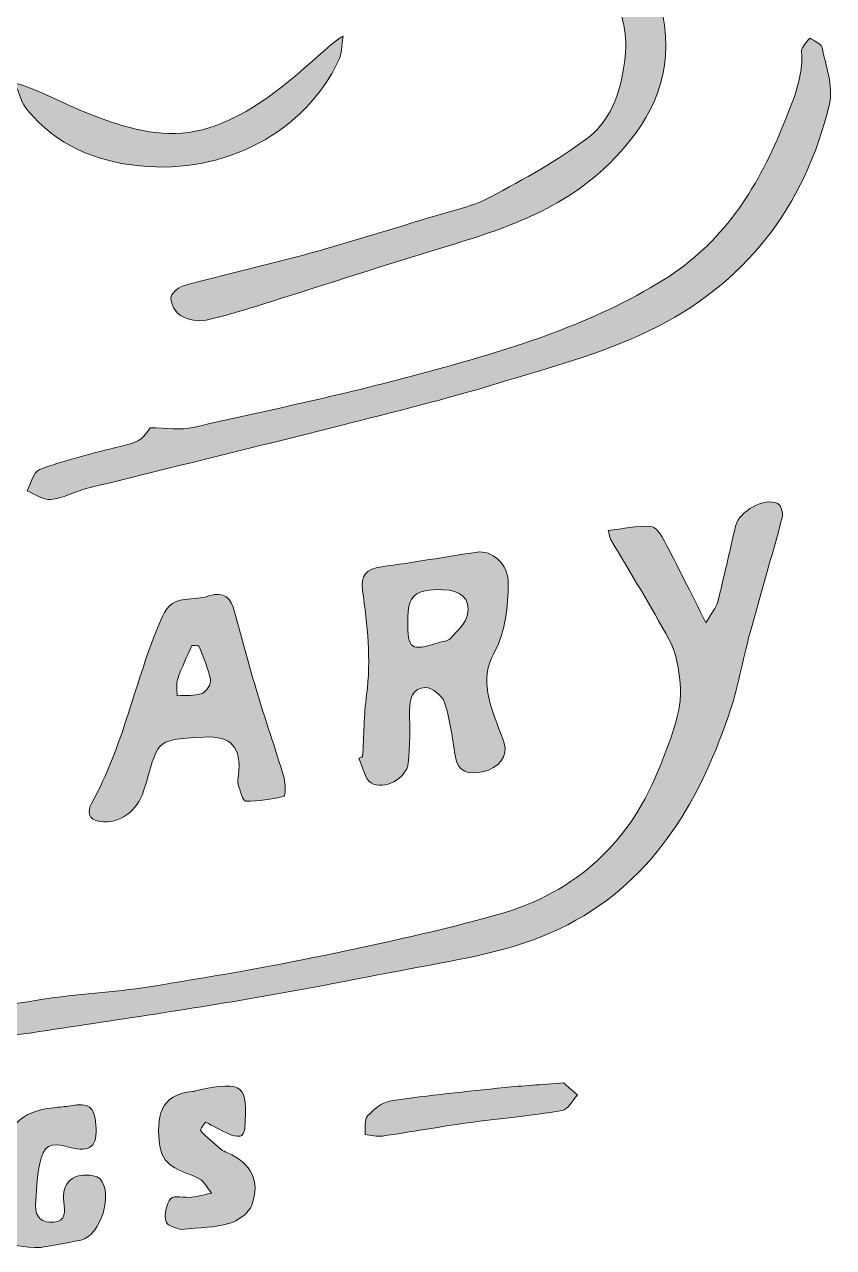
# Model space of a CAD drawing. Header units: inches. Extents: x 83 to 982, y -878 to -173.
# Drawn here: x 725.5 to 939.6, y -776.9 to -453.4 of the extents above; entities that cross this region are included whole.
import ezdxf

# ---------------------------------------------------------------- set-up
doc = ezdxf.new("R2010")
doc.units = ezdxf.units.IN
doc.header["$MEASUREMENT"] = 0
doc.layers.add('Layer 1', color=7, linetype='Continuous')

msp = doc.modelspace()

# ---------------------------------------------------------------- hatches: boundary and pattern name
at = {"layer": 'Layer 1', "true_color": 0xffffff}
h = msp.add_hatch(color=7, dxfattribs=at)
h.dxf.hatch_style = 2
edge = h.paths.add_edge_path()
edge.add_spline(control_points=[(877.21, -434.03), (888.23, -435.15), (893.81, -445.33), (894.86, -453.65), (896.74, -468.49), (890.79, -479.91), (880.21, -490.29), (867.8, -502.46), (852.46, -507.56), (836.58, -512.31), (821.22, -516.92), (806, -521.96), (790.69, -526.75), (785.03, -528.52), (779.37, -530.35), (773.59, -531.64), (771.52, -532.1), (768.84, -531.51), (766.95, -530.48), (765.54, -529.71), (764.28, -527.47), (764.23, -525.85), (764.2, -524.74), (766.19, -522.92), (767.59, -522.54), (778.7, -519.54), (789.94, -516.99), (801.04, -513.93), (812.18, -510.86), (823.22, -507.4), (834.27, -504.03), (839.14, -502.55), (844.3, -501.5), (848.72, -499.13), (857.7, -494.3), (866.79, -489.39), (874.83, -483.2), (881.29, -478.23), (883.59, -470.13), (884.45, -462), (885.15, -455.36), (883.78, -449.32), (879.82, -443.66), (878.16, -441.29), (878.15, -437.77), (877.21, -434.03)], knot_values=[0, 0, 0, 0, 1, 1, 1, 2, 2, 2, 3, 3, 3, 4, 4, 4, 5, 5, 5, 6, 6, 6, 7, 7, 7, 8, 8, 8, 9, 9, 9, 10, 10, 10, 11, 11, 11, 12, 12, 12, 13, 13, 13, 14, 14, 14, 15, 15, 15, 15], degree=3, periodic=1)
h = msp.add_hatch(color=7, dxfattribs=at)
h.dxf.hatch_style = 2
edge = h.paths.add_edge_path()
edge.add_spline(control_points=[(722.93, -469.04), (729.87, -469.68), (750.79, -484.55), (768.98, -481.98), (788.08, -479.29), (804.42, -459.07), (809.86, -456.54), (809.41, -459.21), (809.47, -461.18), (808.73, -462.78), (799.78, -481.97), (778.47, -493.09), (756.15, -490.85), (744.22, -489.66), (734.06, -485.34), (726.3, -476.12), (724.83, -474.38), (724.25, -471.89), (722.93, -469.04)], knot_values=[0, 0, 0, 0, 1, 1, 1, 2, 2, 2, 3, 3, 3, 4, 4, 4, 5, 5, 5, 6, 6, 6, 6], degree=3, periodic=1)
h = msp.add_hatch(color=7, dxfattribs=at)
h.dxf.hatch_style = 2
edge = h.paths.add_edge_path()
edge.add_spline(control_points=[(758.8, -560.11), (763.12, -560.11), (766.8, -560.76), (770.16, -560), (791.57, -555.16), (813.08, -550.65), (834.22, -544.79), (855.13, -538.99), (875.95, -532.6), (894.66, -520.96), (910.05, -511.4), (919.31, -497.19), (925.96, -480.89), (928.64, -474.32), (931.64, -467.83), (931.19, -460.39), (931.12, -459.31), (932.59, -458.14), (933.35, -457.01), (934.47, -457.83), (936.39, -458.49), (936.59, -459.49), (937.57, -464.44), (939.63, -469.83), (938.55, -474.41), (932.07, -501.76), (916.06, -522.34), (890.76, -534.47), (878.16, -540.52), (864.37, -544.23), (850.91, -548.31), (837.15, -552.49), (823.18, -555.96), (809.23, -559.49), (786.8, -565.15), (764.32, -570.58), (741.88, -576.19), (738.68, -576.99), (735.64, -578.76), (732.43, -579.09), (730.45, -579.29), (728.29, -577.62), (726.2, -576.79), (727.27, -574.83), (727.91, -571.7), (729.48, -571.12), (735.93, -568.78), (742.62, -567.07), (749.3, -565.41), (756.02, -563.74), (756.06, -563.89), (758.8, -560.11)], knot_values=[0, 0, 0, 0, 1, 1, 1, 2, 2, 2, 3, 3, 3, 4, 4, 4, 5, 5, 5, 6, 6, 6, 7, 7, 7, 8, 8, 8, 9, 9, 9, 10, 10, 10, 11, 11, 11, 12, 12, 12, 13, 13, 13, 14, 14, 14, 15, 15, 15, 16, 16, 16, 17, 17, 17, 17], degree=3, periodic=1)
h = msp.add_hatch(color=7, dxfattribs=at)
h.dxf.hatch_style = 2
edge = h.paths.add_edge_path()
edge.add_spline(control_points=[(879.97, -587.25), (883.87, -586.81), (887.58, -586.01), (891.25, -586.18), (892.54, -586.24), (894.05, -588.52), (894.88, -590.09), (898.41, -596.73), (901.71, -603.49), (905.83, -611.65), (907.49, -608.86), (908.57, -607.71), (908.91, -606.36), (910.61, -599.64), (912.11, -592.86), (913.7, -586.11), (914.62, -582.18), (921.41, -578.4), (924.89, -580.14), (925.72, -580.56), (926.35, -582.72), (926.06, -583.8), (923.33, -593.99), (920.31, -604.1), (917.53, -614.28), (915.54, -621.58), (914.31, -629.12), (911.84, -636.25), (903.55, -660.22), (891.14, -681.07), (867.09, -692.63), (854.67, -698.6), (841.19, -700.59), (827.86, -703.13), (812.09, -706.13), (796.34, -709.29), (780.49, -711.9), (758.76, -715.48), (736.96, -718.67), (715.16, -721.91), (693.22, -725.17), (671.22, -728.08), (649.31, -731.52), (629.41, -734.65), (609.62, -738.41), (589.74, -741.67), (575.89, -743.94), (561.96, -745.69), (548.11, -747.96), (539.82, -749.32), (531.66, -751.45), (523.38, -752.85), (506.74, -755.67), (490.04, -758.2), (473.37, -760.9), (449.28, -764.8), (425.19, -768.75), (401.1, -772.63), (399.31, -772.92), (397.38, -773.15), (395.65, -772.78), (394.34, -772.5), (392.33, -771.29), (392.26, -770.37), (392.16, -768.94), (393.05, -766.68), (394.21, -766.06), (396.91, -764.62), (399.96, -763.53), (402.99, -763.03), (421.88, -759.91), (440.81, -757.02), (459.72, -753.99), (477.83, -751.08), (495.91, -747.94), (514.05, -745.18), (531.18, -742.57), (548.38, -740.47), (565.52, -737.87), (578.07, -735.97), (590.53, -733.45), (603.08, -731.53), (629.11, -727.55), (655.21, -723.96), (681.22, -719.87), (697.51, -717.31), (713.66, -713.92), (729.94, -711.31), (739.39, -709.79), (749.03, -709.45), (758.49, -707.94), (773.97, -705.48), (789.44, -702.81), (804.8, -699.64), (820.22, -696.46), (835.63, -693.08), (850.78, -688.86), (871.72, -683.02), (886.13, -669.44), (893.88, -649.12), (896.68, -641.75), (900.12, -634.34), (898.9, -626.1), (898.4, -622.72), (897.76, -619.12), (896.16, -616.18), (891.24, -607.17), (885.83, -598.44), (880.63, -589.59), (880.39, -589.19), (880.36, -588.67), (879.97, -587.25)], knot_values=[0, 0, 0, 0, 1, 1, 1, 2, 2, 2, 3, 3, 3, 4, 4, 4, 5, 5, 5, 6, 6, 6, 7, 7, 7, 8, 8, 8, 9, 9, 9, 10, 10, 10, 11, 11, 11, 12, 12, 12, 13, 13, 13, 14, 14, 14, 15, 15, 15, 16, 16, 16, 17, 17, 17, 18, 18, 18, 19, 19, 19, 20, 20, 20, 21, 21, 21, 22, 22, 22, 23, 23, 23, 24, 24, 24, 25, 25, 25, 26, 26, 26, 27, 27, 27, 28, 28, 28, 29, 29, 29, 30, 30, 30, 31, 31, 31, 32, 32, 32, 33, 33, 33, 34, 34, 34, 35, 35, 35, 36, 36, 36, 37, 37, 37, 37], degree=3, periodic=1)
h = msp.add_hatch(color=7, dxfattribs=at)
h.dxf.hatch_style = 2
edge = h.paths.add_edge_path()
edge.add_spline(control_points=[(814.99, -647.08), (815.32, -641.62), (815.32, -636.12), (816.05, -630.72), (817.31, -621.41), (816.23, -612.27), (814.97, -603.1), (814.44, -599.24), (815.94, -597.37), (819.97, -596.86), (828.43, -595.77), (836.83, -594.22), (845.27, -593), (849.12, -592.45), (853.55, -595.88), (853.52, -601.16), (853.49, -607.25), (852.81, -614.05), (849.98, -619.21), (847.29, -624.13), (847.55, -628.21), (848.7, -632.77), (849.63, -636.43), (851.28, -639.89), (852.43, -643.5), (853.53, -646.92), (851.19, -650.12), (846.74, -651.08), (843.17, -651.86), (840.15, -651.4), (839.47, -646.78), (838.78, -642.06), (838.15, -637.26), (836.69, -632.75), (836.12, -630.98), (833.36, -628.77), (831.61, -628.79), (828.22, -628.81), (827.41, -631.84), (827.43, -634.99), (827.45, -639.6), (827.61, -644.25), (827.08, -648.81), (826.6, -652.81), (820.66, -656.1), (817.24, -654.04), (815.49, -652.98), (815.06, -649.74), (814.03, -647.48), (814.35, -647.35), (814.67, -647.22), (814.99, -647.08)], knot_values=[0, 0, 0, 0, 1, 1, 1, 2, 2, 2, 3, 3, 3, 4, 4, 4, 5, 5, 5, 6, 6, 6, 7, 7, 7, 8, 8, 8, 9, 9, 9, 10, 10, 10, 11, 11, 11, 12, 12, 12, 13, 13, 13, 14, 14, 14, 15, 15, 15, 16, 16, 16, 17, 17, 17, 17], degree=3, periodic=1)
edge = h.paths.add_edge_path()
edge.add_spline(control_points=[(826.94, -611.18), (826.92, -618.67), (827.81, -619.3), (835, -616.95), (836.09, -616.59), (837.55, -616.58), (838.22, -615.85), (839.99, -613.91), (842.35, -611.83), (842.77, -609.49), (843.55, -605.15), (840.95, -603.02), (836.19, -602.92), (828.81, -602.76), (826.96, -604.41), (826.94, -611.18)], knot_values=[0, 0, 0, 0, 1, 1, 1, 2, 2, 2, 3, 3, 3, 4, 4, 4, 5, 5, 5, 5], degree=3, periodic=1)
h = msp.add_hatch(color=7, dxfattribs=at)
h.dxf.hatch_style = 2
edge = h.paths.add_edge_path()
edge.add_spline(control_points=[(773.06, -641.91), (758.99, -642.61), (761.25, -643.05), (757.05, -656.12), (755.38, -661.33), (750.89, -664.97), (745.45, -664.25), (742.23, -663.82), (742.18, -661.39), (743.25, -659.47), (751.75, -644.29), (754.73, -627.04), (761.47, -611.19), (762.88, -607.86), (764.39, -605.85), (767.95, -605.49), (770.1, -605.28), (772.32, -605.22), (774.34, -604.57), (778.44, -603.24), (780.17, -605.19), (781.13, -608.76), (782.98, -615.59), (784.77, -622.44), (786.81, -629.22), (789.17, -637.08), (791.86, -644.86), (794.21, -652.73), (794.67, -654.28), (794.57, -657.47), (794.16, -657.57), (790.86, -658.37), (787.42, -658.9), (784.04, -658.82), (783.32, -658.8), (782.55, -656.02), (782.04, -654.43), (781.8, -653.7), (782.08, -652.79), (782.17, -651.97), (782.97, -644.58), (780.21, -641.53), (773.06, -641.91)], knot_values=[0, 0, 0, 0, 1, 1, 1, 2, 2, 2, 3, 3, 3, 4, 4, 4, 5, 5, 5, 6, 6, 6, 7, 7, 7, 8, 8, 8, 9, 9, 9, 10, 10, 10, 11, 11, 11, 12, 12, 12, 13, 13, 13, 14, 14, 14, 14], degree=3, periodic=1)
edge = h.paths.add_edge_path()
edge.add_spline(control_points=[(771.67, -617.75), (771.05, -617.73), (770.43, -617.7), (769.81, -617.68), (768.54, -620.6), (767.11, -623.47), (766.08, -626.47), (765.61, -627.83), (765.93, -629.46), (765.89, -630.97), (768.12, -630.82), (770.49, -631.07), (772.52, -630.36), (773.62, -629.98), (774.98, -627.77), (774.76, -626.69), (774.14, -623.63), (772.75, -620.72), (771.67, -617.75)], knot_values=[0, 0, 0, 0, 1, 1, 1, 2, 2, 2, 3, 3, 3, 4, 4, 4, 5, 5, 5, 6, 6, 6, 6], degree=3, periodic=1)
h = msp.add_hatch(color=7, dxfattribs=at)
h.dxf.hatch_style = 2
edge = h.paths.add_edge_path()
edge.add_spline(control_points=[(766.93, -772.15), (766.2, -771.81), (763.36, -771.34), (762.99, -770.12), (762.43, -768.29), (763.01, -765.41), (764.25, -763.97), (765.1, -762.99), (767.93, -763.82), (769.84, -763.6), (771.58, -763.4), (773.29, -762.88), (775.01, -762.5), (773.94, -761.2), (773.13, -759.41), (771.76, -758.7), (767.63, -756.57), (762.22, -756.12), (761.36, -750.12), (760.28, -742.49), (761.25, -736.31), (770.03, -735.68), (770.51, -735.65), (770.98, -735.38), (771.47, -735.28), (783.43, -732.79), (784.74, -733.87), (783.81, -745.58), (783.75, -746.27), (783.1, -747.41), (782.6, -747.48), (781.62, -747.6), (780.47, -747.3), (779.54, -746.87), (777.46, -745.91), (775.5, -744.71), (773.41, -743.79), (773.29, -743.74), (771.9, -745.83), (772.06, -746), (773.76, -747.76), (775.64, -749.36), (777.52, -750.94), (778.01, -751.35), (778.68, -751.57), (779.28, -751.85), (785.57, -754.81), (787.97, -759.19), (785.69, -765.68), (784.94, -767.82), (781.94, -769.85), (779.56, -770.58), (775.98, -771.67), (772.05, -771.58), (766.93, -772.15)], knot_values=[0, 0, 0, 0, 1, 1, 1, 2, 2, 2, 3, 3, 3, 4, 4, 4, 5, 5, 5, 6, 6, 6, 7, 7, 7, 8, 8, 8, 9, 9, 9, 10, 10, 10, 11, 11, 11, 12, 12, 12, 13, 13, 13, 14, 14, 14, 15, 15, 15, 16, 16, 16, 17, 17, 17, 18, 18, 18, 18], degree=3, periodic=1)
h = msp.add_hatch(color=7, dxfattribs=at)
h.dxf.hatch_style = 2
edge = h.paths.add_edge_path()
edge.add_spline(control_points=[(868.21, -733.37), (868.97, -734.04), (870.41, -735.31), (871.85, -736.57), (870.52, -738.01), (869.35, -740.46), (867.82, -740.71), (859.52, -742.07), (851.12, -742.78), (842.79, -743.93), (835.27, -744.97), (827.8, -746.35), (820.28, -747.43), (818.79, -747.65), (817.19, -747.17), (815.64, -747.01), (815.82, -745.33), (815.39, -743.08), (816.31, -742.09), (817.96, -740.31), (820.3, -738.42), (822.57, -738.09), (832.52, -736.62), (842.54, -735.65), (852.55, -734.61), (857.33, -734.11), (862.13, -733.84), (868.21, -733.37)], knot_values=[0, 0, 0, 0, 1, 1, 1, 2, 2, 2, 3, 3, 3, 4, 4, 4, 5, 5, 5, 6, 6, 6, 7, 7, 7, 8, 8, 8, 9, 9, 9, 9], degree=3, periodic=1)
h = msp.add_hatch(color=7, dxfattribs=at)
h.dxf.hatch_style = 2
edge = h.paths.add_edge_path()
edge.add_spline(control_points=[(729.84, -776.89), (720.18, -776.91), (718.58, -774.89), (719.42, -767.2), (719.89, -762.92), (719.93, -758.58), (719.97, -754.27), (720.05, -745.43), (724.32, -740.75), (733.24, -739.93), (734.73, -739.8), (736.21, -739.65), (737.68, -739.41), (742.67, -738.58), (743.99, -739.56), (744.42, -744.49), (744.92, -750.2), (742.95, -751.88), (737.51, -750.41), (732.1, -748.94), (730.58, -749.66), (729.5, -755.05), (728.79, -758.57), (728.6, -762.23), (728.44, -765.84), (728.29, -768.97), (730.35, -770.43), (733.19, -770.24), (736.64, -770.01), (736.18, -767.17), (735.91, -764.92), (735.3, -759.74), (738.49, -756.82), (743.74, -757.98), (744.36, -758.12), (745.1, -758.31), (745.5, -758.74), (749.13, -762.59), (745.67, -773.8), (740.44, -774.94), (736.25, -775.85), (732.01, -776.5), (729.84, -776.89)], knot_values=[0, 0, 0, 0, 1, 1, 1, 2, 2, 2, 3, 3, 3, 4, 4, 4, 5, 5, 5, 6, 6, 6, 7, 7, 7, 8, 8, 8, 9, 9, 9, 10, 10, 10, 11, 11, 11, 12, 12, 12, 13, 13, 13, 14, 14, 14, 14], degree=3, periodic=1)

# ---------------------------------------------------------------- linework, layer by layer
at = {"layer": 'Layer 1', "lineweight": 0}
for points, knots in [([(877.21, -434.03), (888.23, -435.15), (893.81, -445.33), (894.86, -453.65), (896.74, -468.49), (890.79, -479.91), (880.21, -490.29), (867.8, -502.46), (852.46, -507.56), (836.58, -512.31), (821.22, -516.92), (806, -521.96), (790.69, -526.75), (785.03, -528.52), (779.37, -530.35), (773.59, -531.64), (771.52, -532.1), (768.84, -531.51), (766.95, -530.48), (765.54, -529.71), (764.28, -527.47), (764.23, -525.85), (764.2, -524.74), (766.19, -522.92), (767.59, -522.54), (778.7, -519.54), (789.94, -516.99), (801.04, -513.93), (812.18, -510.86), (823.22, -507.4), (834.27, -504.03), (839.14, -502.55), (844.3, -501.5), (848.72, -499.13), (857.7, -494.3), (866.79, -489.39), (874.83, -483.2), (881.29, -478.23), (883.59, -470.13), (884.45, -462), (885.15, -455.36), (883.78, -449.32), (879.82, -443.66), (878.16, -441.29), (878.15, -437.77), (877.21, -434.03)], [0, 0, 0, 0, 1, 1, 1, 2, 2, 2, 3, 3, 3, 4, 4, 4, 5, 5, 5, 6, 6, 6, 7, 7, 7, 8, 8, 8, 9, 9, 9, 10, 10, 10, 11, 11, 11, 12, 12, 12, 13, 13, 13, 14, 14, 14, 15, 15, 15, 15]), ([(722.93, -469.04), (729.87, -469.68), (750.79, -484.55), (768.98, -481.98), (788.08, -479.29), (804.42, -459.07), (809.86, -456.54), (809.41, -459.21), (809.47, -461.18), (808.73, -462.78), (799.78, -481.97), (778.47, -493.09), (756.15, -490.85), (744.22, -489.66), (734.06, -485.34), (726.3, -476.12), (724.83, -474.38), (724.25, -471.89), (722.93, -469.04)], [0, 0, 0, 0, 1, 1, 1, 2, 2, 2, 3, 3, 3, 4, 4, 4, 5, 5, 5, 6, 6, 6, 6]), ([(758.8, -560.11), (763.12, -560.11), (766.8, -560.76), (770.16, -560), (791.57, -555.16), (813.08, -550.65), (834.22, -544.79), (855.13, -538.99), (875.95, -532.6), (894.66, -520.96), (910.05, -511.4), (919.31, -497.19), (925.96, -480.89), (928.64, -474.32), (931.64, -467.83), (931.19, -460.39), (931.12, -459.31), (932.59, -458.14), (933.35, -457.01), (934.47, -457.83), (936.39, -458.49), (936.59, -459.49), (937.57, -464.44), (939.63, -469.83), (938.55, -474.41), (932.07, -501.76), (916.06, -522.34), (890.76, -534.47), (878.16, -540.52), (864.37, -544.23), (850.91, -548.31), (837.15, -552.49), (823.18, -555.96), (809.23, -559.49), (786.8, -565.15), (764.32, -570.58), (741.88, -576.19), (738.68, -576.99), (735.64, -578.76), (732.43, -579.09), (730.45, -579.29), (728.29, -577.62), (726.2, -576.79), (727.27, -574.83), (727.91, -571.7), (729.48, -571.12), (735.93, -568.78), (742.62, -567.07), (749.3, -565.41), (756.02, -563.74), (756.06, -563.89), (758.8, -560.11)], [0, 0, 0, 0, 1, 1, 1, 2, 2, 2, 3, 3, 3, 4, 4, 4, 5, 5, 5, 6, 6, 6, 7, 7, 7, 8, 8, 8, 9, 9, 9, 10, 10, 10, 11, 11, 11, 12, 12, 12, 13, 13, 13, 14, 14, 14, 15, 15, 15, 16, 16, 16, 17, 17, 17, 17]), ([(879.97, -587.25), (883.87, -586.81), (887.58, -586.01), (891.25, -586.18), (892.54, -586.24), (894.05, -588.52), (894.88, -590.09), (898.41, -596.73), (901.71, -603.49), (905.83, -611.65), (907.49, -608.86), (908.57, -607.71), (908.91, -606.36), (910.61, -599.64), (912.11, -592.86), (913.7, -586.11), (914.62, -582.18), (921.41, -578.4), (924.89, -580.14), (925.72, -580.56), (926.35, -582.72), (926.06, -583.8), (923.33, -593.99), (920.31, -604.1), (917.53, -614.28), (915.54, -621.58), (914.31, -629.12), (911.84, -636.25), (903.55, -660.22), (891.14, -681.07), (867.09, -692.63), (854.67, -698.6), (841.19, -700.59), (827.86, -703.13), (812.09, -706.13), (796.34, -709.29), (780.49, -711.9), (758.76, -715.48), (736.96, -718.67), (715.16, -721.91), (693.22, -725.17), (671.22, -728.08), (649.31, -731.52), (629.41, -734.65), (609.62, -738.41), (589.74, -741.67), (575.89, -743.94), (561.96, -745.69), (548.11, -747.96), (539.82, -749.32), (531.66, -751.45), (523.38, -752.85), (506.74, -755.67), (490.04, -758.2), (473.37, -760.9), (449.28, -764.8), (425.19, -768.75), (401.1, -772.63), (399.31, -772.92), (397.38, -773.15), (395.65, -772.78), (394.34, -772.5), (392.33, -771.29), (392.26, -770.37), (392.16, -768.94), (393.05, -766.68), (394.21, -766.06), (396.91, -764.62), (399.96, -763.53), (402.99, -763.03), (421.88, -759.91), (440.81, -757.02), (459.72, -753.99), (477.83, -751.08), (495.91, -747.94), (514.05, -745.18), (531.18, -742.57), (548.38, -740.47), (565.52, -737.87), (578.07, -735.97), (590.53, -733.45), (603.08, -731.53), (629.11, -727.55), (655.21, -723.96), (681.22, -719.87), (697.51, -717.31), (713.66, -713.92), (729.94, -711.31), (739.39, -709.79), (749.03, -709.45), (758.49, -707.94), (773.97, -705.48), (789.44, -702.81), (804.8, -699.64), (820.22, -696.46), (835.63, -693.08), (850.78, -688.86), (871.72, -683.02), (886.13, -669.44), (893.88, -649.12), (896.68, -641.75), (900.12, -634.34), (898.9, -626.1), (898.4, -622.72), (897.76, -619.12), (896.16, -616.18), (891.24, -607.17), (885.83, -598.44), (880.63, -589.59), (880.39, -589.19), (880.36, -588.67), (879.97, -587.25)], [0, 0, 0, 0, 1, 1, 1, 2, 2, 2, 3, 3, 3, 4, 4, 4, 5, 5, 5, 6, 6, 6, 7, 7, 7, 8, 8, 8, 9, 9, 9, 10, 10, 10, 11, 11, 11, 12, 12, 12, 13, 13, 13, 14, 14, 14, 15, 15, 15, 16, 16, 16, 17, 17, 17, 18, 18, 18, 19, 19, 19, 20, 20, 20, 21, 21, 21, 22, 22, 22, 23, 23, 23, 24, 24, 24, 25, 25, 25, 26, 26, 26, 27, 27, 27, 28, 28, 28, 29, 29, 29, 30, 30, 30, 31, 31, 31, 32, 32, 32, 33, 33, 33, 34, 34, 34, 35, 35, 35, 36, 36, 36, 37, 37, 37, 37]), ([(814.99, -647.08), (815.32, -641.62), (815.32, -636.12), (816.05, -630.72), (817.31, -621.41), (816.23, -612.27), (814.97, -603.1), (814.44, -599.24), (815.94, -597.37), (819.97, -596.86), (828.43, -595.77), (836.83, -594.22), (845.27, -593), (849.12, -592.45), (853.55, -595.88), (853.52, -601.16), (853.49, -607.25), (852.81, -614.05), (849.98, -619.21), (847.29, -624.13), (847.55, -628.21), (848.7, -632.77), (849.63, -636.43), (851.28, -639.89), (852.43, -643.5), (853.53, -646.92), (851.19, -650.12), (846.74, -651.08), (843.17, -651.86), (840.15, -651.4), (839.47, -646.78), (838.78, -642.06), (838.15, -637.26), (836.69, -632.75), (836.12, -630.98), (833.36, -628.77), (831.61, -628.79), (828.22, -628.81), (827.41, -631.84), (827.43, -634.99), (827.45, -639.6), (827.61, -644.25), (827.08, -648.81), (826.6, -652.81), (820.66, -656.1), (817.24, -654.04), (815.49, -652.98), (815.06, -649.74), (814.03, -647.48), (814.35, -647.35), (814.67, -647.22), (814.99, -647.08)], [0, 0, 0, 0, 1, 1, 1, 2, 2, 2, 3, 3, 3, 4, 4, 4, 5, 5, 5, 6, 6, 6, 7, 7, 7, 8, 8, 8, 9, 9, 9, 10, 10, 10, 11, 11, 11, 12, 12, 12, 13, 13, 13, 14, 14, 14, 15, 15, 15, 16, 16, 16, 17, 17, 17, 17]), ([(773.06, -641.91), (758.99, -642.61), (761.25, -643.05), (757.05, -656.12), (755.38, -661.33), (750.89, -664.97), (745.45, -664.25), (742.23, -663.82), (742.18, -661.39), (743.25, -659.47), (751.75, -644.29), (754.73, -627.04), (761.47, -611.19), (762.88, -607.86), (764.39, -605.85), (767.95, -605.49), (770.1, -605.28), (772.32, -605.22), (774.34, -604.57), (778.44, -603.24), (780.17, -605.19), (781.13, -608.76), (782.98, -615.59), (784.77, -622.44), (786.81, -629.22), (789.17, -637.08), (791.86, -644.86), (794.21, -652.73), (794.67, -654.28), (794.57, -657.47), (794.16, -657.57), (790.86, -658.37), (787.42, -658.9), (784.04, -658.82), (783.32, -658.8), (782.55, -656.02), (782.04, -654.43), (781.8, -653.7), (782.08, -652.79), (782.17, -651.97), (782.97, -644.58), (780.21, -641.53), (773.06, -641.91)], [0, 0, 0, 0, 1, 1, 1, 2, 2, 2, 3, 3, 3, 4, 4, 4, 5, 5, 5, 6, 6, 6, 7, 7, 7, 8, 8, 8, 9, 9, 9, 10, 10, 10, 11, 11, 11, 12, 12, 12, 13, 13, 13, 14, 14, 14, 14]), ([(826.94, -611.18), (826.92, -618.67), (827.81, -619.3), (835, -616.95), (836.09, -616.59), (837.55, -616.58), (838.22, -615.85), (839.99, -613.91), (842.35, -611.83), (842.77, -609.49), (843.55, -605.15), (840.95, -603.02), (836.19, -602.92), (828.81, -602.76), (826.96, -604.41), (826.94, -611.18)], [0, 0, 0, 0, 1, 1, 1, 2, 2, 2, 3, 3, 3, 4, 4, 4, 5, 5, 5, 5]), ([(826.94, -611.18), (826.96, -604.41), (828.81, -602.76), (836.19, -602.92), (840.95, -603.02), (843.55, -605.15), (842.77, -609.49), (842.35, -611.83), (839.99, -613.91), (838.22, -615.85), (837.55, -616.58), (836.09, -616.59), (835, -616.95), (827.81, -619.3), (826.92, -618.67), (826.94, -611.18)], [0, 0, 0, 0, 1, 1, 1, 2, 2, 2, 3, 3, 3, 4, 4, 4, 5, 5, 5, 5]), ([(771.67, -617.75), (771.05, -617.73), (770.43, -617.7), (769.81, -617.68), (768.54, -620.6), (767.11, -623.47), (766.08, -626.47), (765.61, -627.83), (765.93, -629.46), (765.89, -630.97), (768.12, -630.82), (770.49, -631.07), (772.52, -630.36), (773.62, -629.98), (774.98, -627.77), (774.76, -626.69), (774.14, -623.63), (772.75, -620.72), (771.67, -617.75)], [0, 0, 0, 0, 1, 1, 1, 2, 2, 2, 3, 3, 3, 4, 4, 4, 5, 5, 5, 6, 6, 6, 6]), ([(771.67, -617.75), (772.75, -620.72), (774.14, -623.63), (774.76, -626.69), (774.98, -627.77), (773.62, -629.98), (772.52, -630.36), (770.49, -631.07), (768.12, -630.82), (765.89, -630.97), (765.93, -629.46), (765.61, -627.83), (766.08, -626.47), (767.11, -623.47), (768.54, -620.6), (769.81, -617.68), (770.43, -617.7), (771.05, -617.73), (771.67, -617.75)], [0, 0, 0, 0, 1, 1, 1, 2, 2, 2, 3, 3, 3, 4, 4, 4, 5, 5, 5, 6, 6, 6, 6]), ([(766.93, -772.15), (766.2, -771.81), (763.36, -771.34), (762.99, -770.12), (762.43, -768.29), (763.01, -765.41), (764.25, -763.97), (765.1, -762.99), (767.93, -763.82), (769.84, -763.6), (771.58, -763.4), (773.29, -762.88), (775.01, -762.5), (773.94, -761.2), (773.13, -759.41), (771.76, -758.7), (767.63, -756.57), (762.22, -756.12), (761.36, -750.12), (760.28, -742.49), (761.25, -736.31), (770.03, -735.68), (770.51, -735.65), (770.98, -735.38), (771.47, -735.28), (783.43, -732.79), (784.74, -733.87), (783.81, -745.58), (783.75, -746.27), (783.1, -747.41), (782.6, -747.48), (781.62, -747.6), (780.47, -747.3), (779.54, -746.87), (777.46, -745.91), (775.5, -744.71), (773.41, -743.79), (773.29, -743.74), (771.9, -745.83), (772.06, -746), (773.76, -747.76), (775.64, -749.36), (777.52, -750.94), (778.01, -751.35), (778.68, -751.57), (779.28, -751.85), (785.57, -754.81), (787.97, -759.19), (785.69, -765.68), (784.94, -767.82), (781.94, -769.85), (779.56, -770.58), (775.98, -771.67), (772.05, -771.58), (766.93, -772.15)], [0, 0, 0, 0, 1, 1, 1, 2, 2, 2, 3, 3, 3, 4, 4, 4, 5, 5, 5, 6, 6, 6, 7, 7, 7, 8, 8, 8, 9, 9, 9, 10, 10, 10, 11, 11, 11, 12, 12, 12, 13, 13, 13, 14, 14, 14, 15, 15, 15, 16, 16, 16, 17, 17, 17, 18, 18, 18, 18]), ([(868.21, -733.37), (868.97, -734.04), (870.41, -735.31), (871.85, -736.57), (870.52, -738.01), (869.35, -740.46), (867.82, -740.71), (859.52, -742.07), (851.12, -742.78), (842.79, -743.93), (835.27, -744.97), (827.8, -746.35), (820.28, -747.43), (818.79, -747.65), (817.19, -747.17), (815.64, -747.01), (815.82, -745.33), (815.39, -743.08), (816.31, -742.09), (817.96, -740.31), (820.3, -738.42), (822.57, -738.09), (832.52, -736.62), (842.54, -735.65), (852.55, -734.61), (857.33, -734.11), (862.13, -733.84), (868.21, -733.37)], [0, 0, 0, 0, 1, 1, 1, 2, 2, 2, 3, 3, 3, 4, 4, 4, 5, 5, 5, 6, 6, 6, 7, 7, 7, 8, 8, 8, 9, 9, 9, 9]), ([(729.84, -776.89), (720.18, -776.91), (718.58, -774.89), (719.42, -767.2), (719.89, -762.92), (719.93, -758.58), (719.97, -754.27), (720.05, -745.43), (724.32, -740.75), (733.24, -739.93), (734.73, -739.8), (736.21, -739.65), (737.68, -739.41), (742.67, -738.58), (743.99, -739.56), (744.42, -744.49), (744.92, -750.2), (742.95, -751.88), (737.51, -750.41), (732.1, -748.94), (730.58, -749.66), (729.5, -755.05), (728.79, -758.57), (728.6, -762.23), (728.44, -765.84), (728.29, -768.97), (730.35, -770.43), (733.19, -770.24), (736.64, -770.01), (736.18, -767.17), (735.91, -764.92), (735.3, -759.74), (738.49, -756.82), (743.74, -757.98), (744.36, -758.12), (745.1, -758.31), (745.5, -758.74), (749.13, -762.59), (745.67, -773.8), (740.44, -774.94), (736.25, -775.85), (732.01, -776.5), (729.84, -776.89)], [0, 0, 0, 0, 1, 1, 1, 2, 2, 2, 3, 3, 3, 4, 4, 4, 5, 5, 5, 6, 6, 6, 7, 7, 7, 8, 8, 8, 9, 9, 9, 10, 10, 10, 11, 11, 11, 12, 12, 12, 13, 13, 13, 14, 14, 14, 14])]:
    msp.add_open_spline(points, degree=3, knots=knots, dxfattribs=at)

doc.saveas('drawing.dxf')
